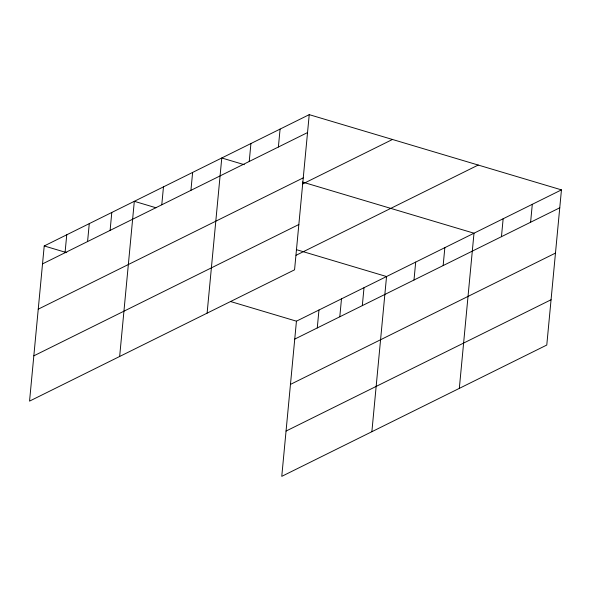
<?xml version="1.0" encoding="UTF-8"?>
<svg xmlns="http://www.w3.org/2000/svg" width="591" height="591" viewBox="0 0 591 591"><rect width="100%" height="100%" fill="white"/><g stroke="black" fill="none" stroke-linecap="round" stroke-linejoin="round"><path stroke-width="0.89" d="M309.233 114.647L44.222 245.952L29.55 401.126L294.562 269.821L309.233 114.647L561.45 189.874L546.778 345.048L281.767 476.353L296.438 321.179L561.45 189.874M65.047 252.719L66.746 234.797M87.579 241.556L89.271 223.634M110.103 230.394L111.795 212.472M119.655 356.484L134.32 201.309L155.994 207.773M161.779 204.789L163.471 186.867M190.93 190.346L192.622 172.424M207.109 313.149L221.773 157.982L244.319 164.704M249.232 161.461L250.924 143.539M278.383 147.019L280.082 129.089M317.271 327.946L318.963 310.016M339.795 316.783L341.487 298.861M362.32 305.621L364.019 287.699M371.872 431.703L386.544 276.536L296.313 249.624M413.995 280.016L415.695 262.094M443.154 265.573L444.846 247.651M459.325 388.376L473.997 233.209L302.407 182.028M501.456 236.688L503.148 218.759M530.607 222.238L532.299 204.316M42.522 263.882L307.534 132.576M38.245 309.167L303.257 177.861M302.577 184.008L392.461 139.476M33.835 355.834L298.847 224.528M296.069 255.297L478.215 165.052M294.746 339.101L559.758 207.796M290.462 384.394L555.474 253.088M286.051 431.061L551.063 299.755M44.222 245.952L66.761 252.675M230.549 301.528L296.438 321.179"/></g></svg>
